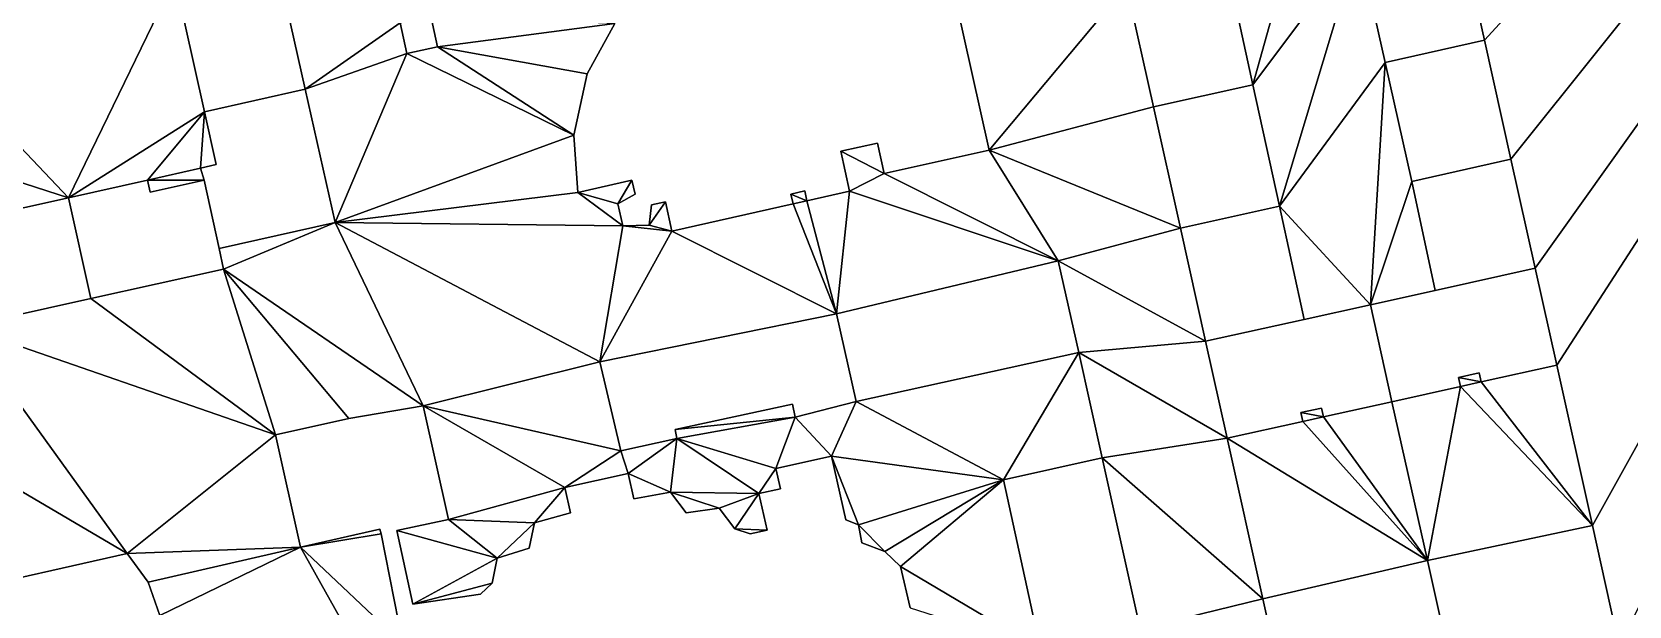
# Model space of a CAD drawing. Header units: metres. Extents: x -294 to 341, y -206 to 204.
# Drawn here: x 54.9 to 244.3, y 12.7 to 80.8 of the extents above; entities that cross this region are included whole.
import ezdxf

# ---------------------------------------------------------------- set-up
doc = ezdxf.new("R2010")
doc.units = ezdxf.units.M

msp = doc.modelspace()

# ---------------------------------------------------------------- linework, layer by layer
at = {"layer": '363100012061962'}
for points in [[(170.08, 27.69, 0), (170.08, 27.69, 6.01), (181.81, 30.28, 6.01), (181.81, 30.28, 0), (170.08, 27.69, 0)], [(170.08, 27.69, 0), (181.81, 30.28, 0), (186.3, 10, 0), (174.48, 7.57, 0), (170.08, 27.69, 0)], [(170.08, 27.69, 6.01), (174.48, 7.57, 6.01), (186.3, 10, 6.01), (181.81, 30.28, 6.01), (170.08, 27.69, 6.01)], [(181.81, 30.28, 0), (181.81, 30.28, 6.01), (186.3, 10, 6.01), (186.3, 10, 0), (181.81, 30.28, 0)], [(174.48, 7.57, 0), (174.48, 7.57, 6.01), (170.08, 27.69, 6.01), (170.08, 27.69, 0), (174.48, 7.57, 0)]]:
    msp.add_polyline3d(points, dxfattribs=at)
at = {"layer": '363100012064186'}
for points in [[(200.86, 13.56, 0), (200.86, 13.56, 13.74), (220.37, 18.12, 13.74), (220.37, 18.12, 0), (200.86, 13.56, 0)], [(223.45, 4.26, 13.74), (220.37, 18.12, 13.74), (200.86, 13.56, 13.74), (204.06, -0.78, 13.74), (214.83, 1.63, 13.74), (213.91, 5.75, 13.74), (218.1, 6.34, 13.74), (218.58, 4.19, 13.74), (219.79, 3.45, 13.74), (223.45, 4.26, 13.74)], [(219.79, 3.45, 0), (218.58, 4.19, 0), (218.1, 6.34, 0), (213.91, 5.75, 0), (214.83, 1.63, 0), (204.06, -0.78, 0), (200.86, 13.56, 0), (220.37, 18.12, 0), (223.45, 4.26, 0), (219.79, 3.45, 0)], [(204.06, -0.78, 0), (204.06, -0.78, 13.74), (200.86, 13.56, 13.74), (200.86, 13.56, 0), (204.06, -0.78, 0)]]:
    msp.add_polyline3d(points, dxfattribs=at)
at = {"layer": '363100012064322'}
for points in [[(221.27, 50.15, 13.73), (233.14, 52.79, 13.73), (230.26, 65.69, 13.73), (218.5, 63.08, 13.73), (221.27, 50.15, 13.73)], [(221.27, 50.15, 0), (218.5, 63.08, 0), (230.26, 65.69, 0), (233.14, 52.79, 0), (221.27, 50.15, 0)], [(230.26, 65.69, 0), (230.26, 65.69, 13.73), (233.14, 52.79, 13.73), (233.14, 52.79, 0), (230.26, 65.69, 0)], [(221.27, 50.15, 0), (221.27, 50.15, 13.73), (218.5, 63.08, 13.73), (218.5, 63.08, 0), (221.27, 50.15, 0)]]:
    msp.add_polyline3d(points, dxfattribs=at)
at = {"layer": '363100012065095'}
for points in [[(122.25, 41.66, 0), (122.25, 41.66, 10.88), (150.31, 47.37, 10.88), (150.31, 47.37, 0), (122.25, 41.66, 0)], [(152.62, 36.96, 10.88), (150.31, 47.37, 10.88), (122.25, 41.66, 10.88), (124.74, 31.13, 10.88), (131.38, 32.58, 10.88), (131.15, 33.66, 10.88), (145.07, 36.65, 10.88), (145.39, 35.11, 10.88), (152.62, 36.96, 10.88)], [(145.07, 36.65, 0), (131.15, 33.66, 0), (131.38, 32.58, 0), (124.74, 31.13, 0), (122.25, 41.66, 0), (150.31, 47.37, 0), (152.62, 36.96, 0), (145.39, 35.11, 0), (145.07, 36.65, 0)], [(124.74, 31.13, 0), (124.74, 31.13, 10.88), (122.25, 41.66, 10.88), (122.25, 41.66, 0), (124.74, 31.13, 0)], [(145.07, 36.65, 0), (145.07, 36.65, 10.88), (131.15, 33.66, 10.88), (131.15, 33.66, 0), (145.07, 36.65, 0)], [(145.39, 35.11, 0), (145.39, 35.11, 10.88), (145.07, 36.65, 10.88), (145.07, 36.65, 0), (145.39, 35.11, 0)], [(152.62, 36.96, 0), (152.62, 36.96, 10.88), (145.39, 35.11, 10.88), (145.39, 35.11, 0), (152.62, 36.96, 0)], [(131.38, 32.58, 0), (131.38, 32.58, 10.88), (124.74, 31.13, 10.88), (124.74, 31.13, 0), (131.38, 32.58, 0)], [(131.15, 33.66, 0), (131.15, 33.66, 10.88), (131.38, 32.58, 10.88), (131.38, 32.58, 0), (131.15, 33.66, 0)]]:
    msp.add_polyline3d(points, dxfattribs=at)
at = {"layer": '363100012065254'}
for points in [[(59.23, 61.14, 11.43), (68.61, 63.23, 11.43), (68.61, 63.23, 0), (59.23, 61.14, 0), (59.23, 61.14, 11.43)], [(75.31, 63.2, 0), (77.08, 55.1, 0), (77.63, 52.68, 0), (61.89, 49.18, 0), (59.23, 61.14, 0), (68.61, 63.23, 0), (68.93, 61.78, 0), (75.31, 63.2, 0)], [(59.23, 61.14, 11.43), (61.89, 49.18, 11.43), (77.63, 52.68, 11.43), (77.08, 55.1, 11.43), (75.31, 63.2, 11.43), (68.93, 61.78, 11.43), (68.61, 63.23, 11.43), (59.23, 61.14, 11.43)], [(68.61, 63.23, 0), (68.61, 63.23, 11.43), (68.93, 61.78, 11.43), (68.93, 61.78, 0), (68.61, 63.23, 0)], [(75.31, 63.2, 0), (68.93, 61.78, 0), (68.93, 61.78, 11.43), (75.31, 63.2, 11.43), (75.31, 63.2, 0)], [(75.31, 63.2, 11.43), (77.08, 55.1, 11.43), (77.08, 55.1, 11.37), (75.31, 63.2, 11.37), (75.31, 63.2, 11.43)], [(61.89, 49.18, 11.4), (61.89, 49.18, 11.43), (59.23, 61.14, 11.43), (59.23, 61.14, 11.4), (61.89, 49.18, 11.4)], [(77.08, 55.1, 0), (77.08, 55.1, 11.37), (77.08, 55.1, 11.43), (77.63, 52.68, 11.43), (77.63, 52.68, 0), (77.08, 55.1, 0)], [(77.63, 52.68, 11.43), (61.89, 49.18, 11.43), (61.89, 49.18, 0), (77.63, 52.68, 0), (77.63, 52.68, 11.43)]]:
    msp.add_polyline3d(points, dxfattribs=at)
at = {"layer": '363100012067382'}
for points in [[(212.21, 91.29, 13.73), (215.35, 77.18, 13.73), (227.12, 79.8, 13.73), (223.97, 93.91, 13.73), (212.21, 91.29, 13.73)], [(212.21, 91.29, 0), (223.97, 93.91, 0), (227.12, 79.8, 0), (215.35, 77.18, 0), (212.21, 91.29, 0)], [(223.97, 93.91, 0), (223.97, 93.91, 13.73), (227.12, 79.8, 13.73), (227.12, 79.8, 0), (223.97, 93.91, 0)], [(212.21, 91.29, 0), (215.35, 77.18, 0), (215.35, 77.18, 13.73), (212.21, 91.29, 13.73), (212.21, 91.29, 0)]]:
    msp.add_polyline3d(points, dxfattribs=at)
at = {"layer": '363100012068259'}
for points in [[(176.6, 53.67, 14.56), (150.31, 47.37, 14.56), (152.62, 36.96, 14.56), (179.03, 42.8, 14.56), (176.6, 53.67, 14.56)], [(176.6, 53.67, 0), (179.03, 42.8, 0), (152.62, 36.96, 0), (150.31, 47.37, 0), (176.6, 53.67, 0)], [(150.31, 47.37, 14.56), (176.6, 53.67, 14.56), (176.6, 53.67, 0), (150.31, 47.37, 0), (150.31, 47.37, 14.56)], [(176.6, 53.67, 0), (176.6, 53.67, 14.56), (179.03, 42.8, 14.56), (179.03, 42.8, 0), (176.6, 53.67, 0)], [(152.62, 36.96, 10.88), (152.62, 36.96, 14.56), (150.31, 47.37, 14.56), (150.31, 47.37, 10.88), (152.62, 36.96, 10.88)], [(179.03, 42.8, 14.56), (152.62, 36.96, 14.56), (152.62, 36.96, 0), (179.03, 42.8, 0), (179.03, 42.8, 14.56)]]:
    msp.add_polyline3d(points, dxfattribs=at)
at = {"layer": '363100012071904'}
for points in [[(220.37, 18.12, 13.76), (239.92, 22.27, 13.76), (239.92, 22.27, 0), (220.37, 18.12, 0), (220.37, 18.12, 13.76)], [(231.48, 9.69, 0), (227.43, 8.44, 0), (227.91, 6.28, 0), (227.13, 5.09, 0), (223.45, 4.26, 0), (220.37, 18.12, 0), (239.92, 22.27, 0), (243.11, 7.93, 0), (232.41, 5.54, 0), (231.48, 9.69, 0)], [(227.43, 8.44, 13.76), (231.48, 9.69, 13.76), (232.41, 5.54, 13.76), (243.11, 7.93, 13.76), (239.92, 22.27, 13.76), (220.37, 18.12, 13.76), (223.45, 4.26, 13.76), (227.13, 5.09, 13.76), (227.91, 6.28, 13.76), (227.43, 8.44, 13.76)], [(239.92, 22.27, 0), (239.92, 22.27, 13.76), (243.11, 7.93, 13.76), (243.11, 7.93, 0), (239.92, 22.27, 0)], [(223.45, 4.26, 13.74), (223.45, 4.26, 13.76), (220.37, 18.12, 13.76), (220.37, 18.12, 13.74), (223.45, 4.26, 13.74)]]:
    msp.add_polyline3d(points, dxfattribs=at)
at = {"layer": '363100012079617'}
for points in [[(77.11, -1.81, 8.1), (75.81, 1.84, 8.1), (73.28, 5.39, 8.1), (66.72, 3.91, 8.1), (65.27, 10.5, 8.1), (70.08, 11.59, 8.1), (68.68, 15.56, 8.1), (66.18, 18.95, 8.1), (45.46, 14.3, 8.1), (45.06, 13.06, 8.1), (44.82, 7.49, 8.1), (47, 1.63, 8.1), (48.84, -0.74, 8.1), (53.12, 0.21, 8.1), (54.66, -6.39, 8.1), (52.15, -6.95, 8.1), (53.56, -10.86, 8.1), (55.99, -14.31, 8.1), (76.66, -9.69, 8.1), (77.43, -5.58, 8.1), (77.11, -1.81, 8.1)], [(65.27, 10.5, 0), (66.72, 3.91, 0), (73.28, 5.39, 0), (75.81, 1.84, 0), (77.11, -1.81, 0), (77.43, -5.58, 0), (76.66, -9.69, 0), (55.99, -14.31, 0), (53.56, -10.86, 0), (52.15, -6.95, 0), (54.66, -6.39, 0), (53.12, 0.21, 0), (48.84, -0.74, 0), (47, 1.63, 0), (44.82, 7.49, 0), (45.06, 13.06, 0), (45.46, 14.3, 0), (66.18, 18.95, 0), (68.68, 15.56, 0), (70.08, 11.59, 0), (65.27, 10.5, 0)], [(45.46, 14.3, 0), (45.46, 14.3, 8.1), (66.18, 18.95, 8.1), (66.18, 18.95, 0), (45.46, 14.3, 0)], [(66.18, 18.95, 0), (66.18, 18.95, 8.1), (68.68, 15.56, 8.1), (68.68, 15.56, 0), (66.18, 18.95, 0)], [(68.68, 15.56, 0), (68.68, 15.56, 8.1), (70.08, 11.59, 8.1), (70.08, 11.59, 0), (68.68, 15.56, 0)]]:
    msp.add_polyline3d(points, dxfattribs=at)
at = {"layer": '363100012081508'}
for points in [[(83.74, 89.89, 11.4), (73.19, 87.43, 11.4), (71.83, 87.12, 11.4), (75.36, 71.32, 11.4), (87.31, 74, 11.4), (83.74, 89.89, 11.4)], [(71.83, 87.12, 0), (73.19, 87.43, 0), (83.74, 89.89, 0), (87.31, 74, 0), (75.36, 71.32, 0), (71.83, 87.12, 0)], [(87.31, 74, 0), (83.74, 89.89, 0), (83.74, 89.89, 11.4), (87.31, 74, 11.4), (87.31, 74, 0)], [(75.36, 71.32, 11.4), (71.83, 87.12, 11.4), (71.83, 87.12, 0), (75.36, 71.32, 0), (75.36, 71.32, 11.4)], [(87.31, 74, 11.37), (87.31, 74, 11.4), (75.36, 71.32, 11.4), (75.36, 71.32, 11.37), (87.31, 74, 11.37)]]:
    msp.add_polyline3d(points, dxfattribs=at)
at = {"layer": '363100012083125'}
for points in [[(216.15, 36.95, 0), (213.6, 48.45, 0), (221.27, 50.15, 0), (233.14, 52.79, 0), (235.7, 41.3, 0), (226.73, 39.3, 0), (226.49, 40.36, 0), (224.04, 39.81, 0), (224.27, 38.76, 0), (216.15, 36.95, 0)], [(226.73, 39.3, 13.75), (235.7, 41.3, 13.75), (233.14, 52.79, 13.75), (221.27, 50.15, 13.75), (213.6, 48.45, 13.75), (216.15, 36.95, 13.75), (224.27, 38.76, 13.75), (224.04, 39.81, 13.75), (226.49, 40.36, 13.75), (226.73, 39.3, 13.75)], [(221.27, 50.15, 13.73), (221.27, 50.15, 13.75), (233.14, 52.79, 13.75), (233.14, 52.79, 13.73), (221.27, 50.15, 13.73)], [(233.14, 52.79, 13.75), (235.7, 41.3, 13.75), (235.7, 41.3, 0), (233.14, 52.79, 0), (233.14, 52.79, 13.75)], [(213.6, 48.45, 0), (213.6, 48.45, 13.75), (221.27, 50.15, 13.75), (221.27, 50.15, 13.73), (221.27, 50.15, 0), (213.6, 48.45, 0)], [(216.15, 36.95, 13.71), (216.15, 36.95, 13.75), (213.6, 48.45, 13.75), (213.6, 48.45, 13.71), (216.15, 36.95, 13.71)], [(226.49, 40.36, 0), (226.49, 40.36, 13.75), (224.04, 39.81, 13.75), (224.04, 39.81, 0), (226.49, 40.36, 0)], [(224.04, 39.81, 0), (224.04, 39.81, 13.75), (224.27, 38.76, 13.75), (224.27, 38.76, 0), (224.04, 39.81, 0)], [(226.73, 39.3, 0), (226.73, 39.3, 13.75), (226.49, 40.36, 13.75), (226.49, 40.36, 0), (226.73, 39.3, 0)], [(235.7, 41.3, 0), (235.7, 41.3, 13.75), (226.73, 39.3, 13.75), (226.73, 39.3, 0), (235.7, 41.3, 0)], [(216.15, 36.95, 0), (224.27, 38.76, 0), (224.27, 38.76, 13.75), (216.15, 36.95, 13.75), (216.15, 36.95, 0)]]:
    msp.add_polyline3d(points, dxfattribs=at)
at = {"layer": '363100012085606'}
for points in [[(215.35, 77.18, 0), (227.12, 79.8, 0), (230.26, 65.69, 0), (218.5, 63.08, 0), (215.35, 77.18, 0)], [(215.35, 77.18, 13.74), (218.5, 63.08, 13.74), (230.26, 65.69, 13.74), (227.12, 79.8, 13.74), (215.35, 77.18, 13.74)], [(215.35, 77.18, 13.73), (215.35, 77.18, 13.74), (227.12, 79.8, 13.74), (227.12, 79.8, 13.73), (215.35, 77.18, 13.73)], [(230.26, 65.69, 13.74), (230.26, 65.69, 0), (227.12, 79.8, 0), (227.12, 79.8, 13.74), (230.26, 65.69, 13.74)], [(215.35, 77.18, 0), (218.5, 63.08, 0), (218.5, 63.08, 13.74), (215.35, 77.18, 13.74), (215.35, 77.18, 0)], [(230.26, 65.69, 13.73), (230.26, 65.69, 13.74), (218.5, 63.08, 13.74), (218.5, 63.08, 13.73), (230.26, 65.69, 13.73)]]:
    msp.add_polyline3d(points, dxfattribs=at)
at = {"layer": '363100012089164'}
for points in [[(194.05, 44.11, 13.64), (205.74, 46.7, 13.64), (202.82, 60.13, 13.64), (191.07, 57.53, 13.64), (194.05, 44.11, 13.64)], [(194.05, 44.11, 0), (191.07, 57.53, 0), (202.82, 60.13, 0), (205.74, 46.7, 0), (194.05, 44.11, 0)], [(202.82, 60.13, 0), (202.82, 60.13, 13.64), (205.74, 46.7, 13.64), (205.74, 46.7, 0), (202.82, 60.13, 0)], [(194.05, 44.11, 0), (194.05, 44.11, 13.64), (191.07, 57.53, 13.64), (191.07, 57.53, 0), (194.05, 44.11, 0)]]:
    msp.add_polyline3d(points, dxfattribs=at)
at = {"layer": '363100012095474'}
for points in [[(162.4, 93.72, 0), (168.41, 66.78, 0), (155.95, 64.02, 0), (155.15, 67.62, 0), (150.8, 66.66, 0), (151.85, 61.9, 0), (146.79, 60.76, 0), (146.53, 61.94, 0), (144.89, 61.57, 0), (145.15, 60.4, 0), (130.79, 57.19, 0), (130.02, 60.66, 0), (128.38, 60.29, 0), (128.1, 57.88, 0), (124.95, 57.8, 0), (124.36, 60.4, 0), (126.41, 61.56, 0), (126.03, 63.21, 0), (119.64, 61.76, 0), (119.14, 68.56, 0), (120.74, 75.82, 0), (124.03, 81.79, 0)], [(128.38, 60.29, 7.97), (130.02, 60.66, 7.97), (130.79, 57.19, 7.97), (145.15, 60.4, 7.97), (144.89, 61.57, 7.97), (146.53, 61.94, 7.97), (146.79, 60.76, 7.97), (151.85, 61.9, 7.97), (150.8, 66.66, 7.97), (155.15, 67.62, 7.97), (155.95, 64.02, 7.97), (168.41, 66.78, 7.97), (162.4, 93.72, 7.97)], [(162.4, 93.72, 0), (162.4, 93.72, 7.97), (168.41, 66.78, 7.97), (168.41, 66.78, 0), (162.4, 93.72, 0)], [(124.03, 81.79, 7.97), (120.74, 75.82, 7.97), (119.14, 68.56, 7.97), (119.64, 61.76, 7.97), (126.03, 63.21, 7.97), (126.41, 61.56, 7.97), (124.36, 60.4, 7.97), (124.95, 57.8, 7.97), (128.1, 57.88, 7.97), (128.38, 60.29, 7.97)], [(120.74, 75.82, 0), (120.74, 75.82, 7.97), (124.03, 81.79, 7.97), (124.03, 81.79, 0), (120.74, 75.82, 0)], [(119.14, 68.56, 0), (119.14, 68.56, 7.97), (120.74, 75.82, 7.97), (120.74, 75.82, 0), (119.14, 68.56, 0)], [(119.64, 61.76, 0), (119.64, 61.76, 7.97), (119.14, 68.56, 7.97), (119.14, 68.56, 0), (119.64, 61.76, 0)], [(155.15, 67.62, 0), (155.15, 67.62, 7.97), (150.8, 66.66, 7.97), (150.8, 66.66, 0), (155.15, 67.62, 0)], [(150.8, 66.66, 0), (150.8, 66.66, 7.97), (151.85, 61.9, 7.97), (151.85, 61.9, 0), (150.8, 66.66, 0)], [(155.95, 64.02, 0), (155.95, 64.02, 7.97), (155.15, 67.62, 7.97), (155.15, 67.62, 0), (155.95, 64.02, 0)], [(168.41, 66.78, 0), (168.41, 66.78, 7.97), (155.95, 64.02, 7.97), (155.95, 64.02, 0), (168.41, 66.78, 0)], [(126.03, 63.21, 0), (126.03, 63.21, 7.97), (119.64, 61.76, 7.97), (119.64, 61.76, 0), (126.03, 63.21, 0)], [(126.41, 61.56, 0), (126.41, 61.56, 7.97), (126.03, 63.21, 7.97), (126.03, 63.21, 0), (126.41, 61.56, 0)], [(124.36, 60.4, 0), (124.36, 60.4, 7.97), (126.41, 61.56, 7.97), (126.41, 61.56, 0), (124.36, 60.4, 0)], [(130.02, 60.66, 0), (130.02, 60.66, 7.97), (128.38, 60.29, 7.97), (128.38, 60.29, 0), (130.02, 60.66, 0)], [(130.79, 57.19, 0), (130.79, 57.19, 7.97), (130.02, 60.66, 7.97), (130.02, 60.66, 0), (130.79, 57.19, 0)], [(146.53, 61.94, 0), (146.53, 61.94, 7.97), (144.89, 61.57, 7.97), (144.89, 61.57, 0), (146.53, 61.94, 0)], [(144.89, 61.57, 0), (144.89, 61.57, 7.97), (145.15, 60.4, 7.97), (145.15, 60.4, 0), (144.89, 61.57, 0)], [(146.79, 60.76, 0), (146.79, 60.76, 7.97), (146.53, 61.94, 7.97), (146.53, 61.94, 0), (146.79, 60.76, 0)], [(151.85, 61.9, 0), (151.85, 61.9, 7.97), (146.79, 60.76, 7.97), (146.79, 60.76, 0), (151.85, 61.9, 0)], [(124.95, 57.8, 0), (124.95, 57.8, 7.97), (124.36, 60.4, 7.97), (124.36, 60.4, 0), (124.95, 57.8, 0)], [(128.38, 60.29, 0), (128.38, 60.29, 7.97), (128.1, 57.88, 7.97), (128.1, 57.88, 0), (128.38, 60.29, 0)], [(145.15, 60.4, 0), (145.15, 60.4, 7.97), (130.79, 57.19, 7.97), (130.79, 57.19, 0), (145.15, 60.4, 0)], [(128.1, 57.88, 0), (128.1, 57.88, 7.97), (124.95, 57.8, 7.97), (124.95, 57.8, 0), (128.1, 57.88, 0)]]:
    msp.add_polyline3d(points, dxfattribs=at)
at = {"layer": '363100012107591'}
for points in [[(75.36, 71.32, 0), (87.31, 74, 0), (90.86, 58.19, 0), (77.08, 55.1, 0), (75.31, 63.2, 0), (74.89, 64.64, 0), (76.76, 65.06, 0), (75.36, 71.32, 0)], [(75.36, 71.32, 11.37), (76.76, 65.06, 11.37), (74.89, 64.64, 11.37), (75.31, 63.2, 11.37), (77.08, 55.1, 11.37), (90.86, 58.19, 11.37), (87.31, 74, 11.37), (75.36, 71.32, 11.37)], [(87.31, 74, 0), (87.31, 74, 11.37), (90.86, 58.19, 11.37), (90.86, 58.19, 0), (87.31, 74, 0)], [(76.76, 65.06, 0), (76.76, 65.06, 11.37), (75.36, 71.32, 11.37), (75.36, 71.32, 0), (76.76, 65.06, 0)], [(74.89, 64.64, 0), (74.89, 64.64, 11.37), (76.76, 65.06, 11.37), (76.76, 65.06, 0), (74.89, 64.64, 0)], [(75.31, 63.2, 0), (75.31, 63.2, 11.37), (74.89, 64.64, 11.37), (74.89, 64.64, 0), (75.31, 63.2, 0)], [(90.86, 58.19, 0), (90.86, 58.19, 11.37), (77.08, 55.1, 11.37), (77.08, 55.1, 0), (90.86, 58.19, 0)]]:
    msp.add_polyline3d(points, dxfattribs=at)
at = {"layer": '363100012112138'}
for points in [[(208.03, 35.15, 0), (207.79, 36.2, 0), (205.34, 35.66, 0), (205.58, 34.6, 0), (196.6, 32.61, 0), (194.05, 44.11, 0), (205.74, 46.7, 0), (213.6, 48.45, 0), (216.15, 36.95, 0), (208.03, 35.15, 0)], [(208.03, 35.15, 13.71), (216.15, 36.95, 13.71), (213.6, 48.45, 13.71), (205.74, 46.7, 13.71), (194.05, 44.11, 13.71), (196.6, 32.61, 13.71), (205.58, 34.6, 13.71), (205.34, 35.66, 13.71), (207.79, 36.2, 13.71), (208.03, 35.15, 13.71)], [(213.6, 48.45, 0), (205.74, 46.7, 0), (205.74, 46.7, 13.64), (205.74, 46.7, 13.71), (213.6, 48.45, 13.71), (213.6, 48.45, 0)], [(205.74, 46.7, 13.64), (194.05, 44.11, 13.64), (194.05, 44.11, 13.71), (205.74, 46.7, 13.71), (205.74, 46.7, 13.64)], [(194.05, 44.11, 0), (196.6, 32.61, 0), (196.6, 32.61, 13.71), (194.05, 44.11, 13.71), (194.05, 44.11, 0)], [(207.79, 36.2, 0), (207.79, 36.2, 13.71), (205.34, 35.66, 13.71), (205.34, 35.66, 0), (207.79, 36.2, 0)], [(208.03, 35.15, 0), (208.03, 35.15, 13.71), (207.79, 36.2, 13.71), (207.79, 36.2, 0), (208.03, 35.15, 0)], [(216.15, 36.95, 0), (216.15, 36.95, 13.71), (208.03, 35.15, 13.71), (208.03, 35.15, 0), (216.15, 36.95, 0)], [(205.58, 34.6, 0), (205.58, 34.6, 13.71), (196.6, 32.61, 13.71), (196.6, 32.61, 0), (205.58, 34.6, 0)], [(205.34, 35.66, 0), (205.34, 35.66, 13.71), (205.58, 34.6, 13.71), (205.58, 34.6, 0), (205.34, 35.66, 0)]]:
    msp.add_polyline3d(points, dxfattribs=at)
at = {"layer": '363100012136492'}
for points in [[(98.89, 8.25, 0), (96.29, 21.28, 0), (96.14, 21.85, 0), (86.75, 19.71, 0), (83.78, 33.04, 0), (92.46, 34.96, 0), (101.3, 36.47, 0), (104.29, 22.99, 0), (98.18, 21.68, 0), (100.08, 12.94, 0), (108.07, 14.11, 0), (109.46, 15.42, 0), (110.08, 18.41, 0), (113.87, 19.59, 0), (114.5, 22.59, 0), (118.75, 23.77, 0), (118.08, 26.76, 0), (125.6, 28.44, 0), (126.27, 25.45, 0), (130.62, 26.21, 0), (132.46, 23.76, 0), (136.4, 24.32, 0), (138.24, 21.87, 0), (140.05, 21.28, 0), (142.07, 21.73, 0), (141.1, 26.06, 0), (143.65, 26.63, 0), (143.11, 29.02, 0), (149.69, 30.5, 0), (151.39, 22.93, 0), (152.91, 22.37, 0), (153.32, 20.21, 0), (156.02, 19.2, 0), (157.88, 17.42, 0), (159.03, 12.5, 0)], [(130.62, 26.21, 14.58), (126.27, 25.45, 14.58), (125.6, 28.44, 14.58), (118.08, 26.76, 14.58), (118.75, 23.77, 14.58), (114.5, 22.59, 14.58), (113.87, 19.59, 14.58), (110.08, 18.41, 14.58), (109.46, 15.42, 14.58), (108.07, 14.11, 14.58), (100.08, 12.94, 14.58), (98.18, 21.68, 14.58), (104.29, 22.99, 14.58), (101.3, 36.47, 14.58), (92.46, 34.96, 14.58), (83.78, 33.04, 14.58), (86.75, 19.71, 14.58), (96.14, 21.85, 14.58), (96.29, 21.28, 14.58), (98.89, 8.25, 14.58)], [(92.46, 34.96, 0), (92.46, 34.96, 14.58), (101.3, 36.47, 14.58), (101.3, 36.47, 0), (92.46, 34.96, 0)], [(101.3, 36.47, 0), (101.3, 36.47, 14.58), (104.29, 22.99, 14.58), (104.29, 22.99, 0), (101.3, 36.47, 0)], [(83.78, 33.04, 0), (83.78, 33.04, 14.58), (92.46, 34.96, 14.58), (92.46, 34.96, 0), (83.78, 33.04, 0)], [(86.75, 19.71, 0), (86.75, 19.71, 14.58), (83.78, 33.04, 14.58), (83.78, 33.04, 0), (86.75, 19.71, 0)], [(159.03, 12.5, 14.58), (157.88, 17.42, 14.58), (156.02, 19.2, 14.58), (153.32, 20.21, 14.58), (152.91, 22.37, 14.58), (151.39, 22.93, 14.58), (149.69, 30.5, 14.58), (143.11, 29.02, 14.58), (143.65, 26.63, 14.58), (141.1, 26.06, 14.58), (142.07, 21.73, 14.58), (140.05, 21.28, 14.58), (138.24, 21.87, 14.58), (136.4, 24.32, 14.58), (132.46, 23.76, 14.58), (130.62, 26.21, 14.58)], [(143.11, 29.02, 0), (143.11, 29.02, 14.58), (149.69, 30.5, 14.58), (149.69, 30.5, 0), (143.11, 29.02, 0)], [(149.69, 30.5, 0), (149.69, 30.5, 14.58), (151.39, 22.93, 14.58), (151.39, 22.93, 0), (149.69, 30.5, 0)], [(118.08, 26.76, 0), (118.08, 26.76, 14.58), (125.6, 28.44, 14.58), (125.6, 28.44, 0), (118.08, 26.76, 0)], [(125.6, 28.44, 0), (125.6, 28.44, 14.58), (126.27, 25.45, 14.58), (126.27, 25.45, 0), (125.6, 28.44, 0)], [(143.65, 26.63, 0), (143.65, 26.63, 14.58), (143.11, 29.02, 14.58), (143.11, 29.02, 0), (143.65, 26.63, 0)], [(118.75, 23.77, 0), (118.75, 23.77, 14.58), (118.08, 26.76, 14.58), (118.08, 26.76, 0), (118.75, 23.77, 0)], [(141.1, 26.06, 0), (141.1, 26.06, 14.58), (143.65, 26.63, 14.58), (143.65, 26.63, 0), (141.1, 26.06, 0)], [(126.27, 25.45, 0), (126.27, 25.45, 14.58), (130.62, 26.21, 14.58), (130.62, 26.21, 0), (126.27, 25.45, 0)], [(130.62, 26.21, 0), (130.62, 26.21, 14.58), (132.46, 23.76, 14.58), (132.46, 23.76, 0), (130.62, 26.21, 0)], [(142.07, 21.73, 0), (142.07, 21.73, 14.58), (141.1, 26.06, 14.58), (141.1, 26.06, 0), (142.07, 21.73, 0)], [(104.29, 22.99, 0), (104.29, 22.99, 14.58), (98.18, 21.68, 14.58), (98.18, 21.68, 0), (104.29, 22.99, 0)], [(114.5, 22.59, 0), (114.5, 22.59, 14.58), (118.75, 23.77, 14.58), (118.75, 23.77, 0), (114.5, 22.59, 0)], [(132.46, 23.76, 0), (132.46, 23.76, 14.58), (136.4, 24.32, 14.58), (136.4, 24.32, 0), (132.46, 23.76, 0)], [(136.4, 24.32, 0), (136.4, 24.32, 14.58), (138.24, 21.87, 14.58), (138.24, 21.87, 0), (136.4, 24.32, 0)], [(151.39, 22.93, 0), (151.39, 22.93, 14.58), (152.91, 22.37, 14.58), (152.91, 22.37, 0), (151.39, 22.93, 0)], [(96.14, 21.85, 0), (96.14, 21.85, 14.58), (86.75, 19.71, 14.58), (86.75, 19.71, 0), (96.14, 21.85, 0)], [(96.29, 21.28, 0), (96.29, 21.28, 14.58), (96.14, 21.85, 14.58), (96.14, 21.85, 0), (96.29, 21.28, 0)], [(98.89, 8.25, 0), (98.89, 8.25, 14.58), (96.29, 21.28, 14.58), (96.29, 21.28, 0), (98.89, 8.25, 0)], [(98.18, 21.68, 0), (98.18, 21.68, 14.58), (100.08, 12.94, 14.58), (100.08, 12.94, 0), (98.18, 21.68, 0)], [(113.87, 19.59, 0), (113.87, 19.59, 14.58), (114.5, 22.59, 14.58), (114.5, 22.59, 0), (113.87, 19.59, 0)], [(138.24, 21.87, 0), (138.24, 21.87, 14.58), (140.05, 21.28, 14.58), (140.05, 21.28, 0), (138.24, 21.87, 0)], [(140.05, 21.28, 0), (140.05, 21.28, 14.58), (142.07, 21.73, 14.58), (142.07, 21.73, 0), (140.05, 21.28, 0)], [(152.91, 22.37, 0), (152.91, 22.37, 14.58), (153.32, 20.21, 14.58), (153.32, 20.21, 0), (152.91, 22.37, 0)], [(110.08, 18.41, 0), (110.08, 18.41, 14.58), (113.87, 19.59, 14.58), (113.87, 19.59, 0), (110.08, 18.41, 0)], [(153.32, 20.21, 0), (153.32, 20.21, 14.58), (156.02, 19.2, 14.58), (156.02, 19.2, 0), (153.32, 20.21, 0)], [(156.02, 19.2, 0), (156.02, 19.2, 14.58), (157.88, 17.42, 14.58), (157.88, 17.42, 0), (156.02, 19.2, 0)], [(109.46, 15.42, 0), (109.46, 15.42, 14.58), (110.08, 18.41, 14.58), (110.08, 18.41, 0), (109.46, 15.42, 0)], [(157.88, 17.42, 0), (157.88, 17.42, 14.58), (159.03, 12.5, 14.58), (159.03, 12.5, 0), (157.88, 17.42, 0)], [(108.07, 14.11, 0), (108.07, 14.11, 14.58), (109.46, 15.42, 14.58), (109.46, 15.42, 0), (108.07, 14.11, 0)], [(100.08, 12.94, 0), (100.08, 12.94, 14.58), (108.07, 14.11, 14.58), (108.07, 14.11, 0), (100.08, 12.94, 0)]]:
    msp.add_polyline3d(points, dxfattribs=at)
at = {"layer": '363100012143900'}
for points in [[(43.67, 57.68, 0), (43.67, 57.68, 11.4), (59.23, 61.14, 11.4), (59.23, 61.14, 0), (43.67, 57.68, 0)], [(43.67, 57.68, 0), (59.23, 61.14, 0), (61.89, 49.18, 0), (46.79, 45.83, 0), (43.67, 57.68, 0)], [(43.67, 57.68, 11.4), (46.79, 45.83, 11.4), (61.89, 49.18, 11.4), (59.23, 61.14, 11.4), (43.67, 57.68, 11.4)], [(61.89, 49.18, 0), (61.89, 49.18, 11.4), (46.79, 45.83, 11.4), (46.79, 45.83, 0), (61.89, 49.18, 0)]]:
    msp.add_polyline3d(points, dxfattribs=at)
at = {"layer": '363100012144093'}
for points in [[(187.87, 71.9, 13.65), (187.87, 71.9, 13.68), (199.68, 74.53, 13.68), (199.68, 74.53, 13.65), (187.87, 71.9, 13.65)], [(187.87, 71.9, 13.68), (191.07, 57.53, 13.68), (202.82, 60.13, 13.68), (199.68, 74.53, 13.68), (187.87, 71.9, 13.68)], [(187.87, 71.9, 0), (199.68, 74.53, 0), (202.82, 60.13, 0), (191.07, 57.53, 0), (187.87, 71.9, 0)], [(202.82, 60.13, 0), (199.68, 74.53, 0), (199.68, 74.53, 13.68), (202.82, 60.13, 13.68), (202.82, 60.13, 0)], [(187.87, 71.9, 13.68), (187.87, 71.9, 0), (191.07, 57.53, 0), (191.07, 57.53, 13.68), (187.87, 71.9, 13.68)], [(202.82, 60.13, 13.64), (202.82, 60.13, 13.68), (191.07, 57.53, 13.68), (191.07, 57.53, 13.64), (202.82, 60.13, 13.64)]]:
    msp.add_polyline3d(points, dxfattribs=at)
at = {"layer": '363100012151504'}
for points in [[(187.87, 71.9, 0), (184.68, 86.28, 0), (196.55, 88.91, 0), (199.68, 74.53, 0), (187.87, 71.9, 0)], [(187.87, 71.9, 13.65), (199.68, 74.53, 13.65), (196.55, 88.91, 13.65), (184.68, 86.28, 13.65), (187.87, 71.9, 13.65)], [(196.55, 88.91, 0), (196.55, 88.91, 13.65), (199.68, 74.53, 13.65), (199.68, 74.53, 0), (196.55, 88.91, 0)], [(187.87, 71.9, 0), (187.87, 71.9, 13.65), (184.68, 86.28, 13.65), (184.68, 86.28, 0), (187.87, 71.9, 0)]]:
    msp.add_polyline3d(points, dxfattribs=at)
at = {"layer": '363100012218206'}
for points in [[(98.57, 81.86, 0), (102.21, 82.65, 0), (103, 79.01, 0), (99.36, 78.22, 0), (98.57, 81.86, 0)], [(98.57, 81.86, 4.11), (99.36, 78.22, 4.11), (103, 79.01, 4.11), (102.21, 82.65, 4.11), (98.57, 81.86, 4.11)], [(99.36, 78.22, 0), (99.36, 78.22, 4.11), (98.57, 81.86, 4.11), (98.57, 81.86, 0), (99.36, 78.22, 0)], [(102.21, 82.65, 0), (102.21, 82.65, 4.11), (103, 79.01, 4.11), (103, 79.01, 0), (102.21, 82.65, 0)], [(103, 79.01, 0), (103, 79.01, 4.11), (99.36, 78.22, 4.11), (99.36, 78.22, 0), (103, 79.01, 0)]]:
    msp.add_polyline3d(points, dxfattribs=at)
at = {"layer": 'GROUND'}
for points in [[(340.7, 203.7, 0), (223.97, 93.91, 0), (227.12, 79.8, 0), (340.7, 203.7, 0)], [(340.7, 203.7, 0), (227.12, 79.8, 0), (230.26, 65.69, 0), (340.7, 203.7, 0)], [(233.14, 52.79, 0), (340.7, 203.7, 0), (230.26, 65.69, 0), (233.14, 52.79, 0)], [(340.7, 203.7, 0), (233.14, 52.79, 0), (235.7, 41.3, 0), (340.7, 203.7, 0)], [(340.7, 203.7, 0), (235.7, 41.3, 0), (239.92, 22.27, 0), (340.7, 203.7, 0)], [(239.92, 22.27, 0), (243.11, 7.93, 0), (340.7, 203.7, 0), (239.92, 22.27, 0)], [(208.73, 106.9, 0), (196.55, 88.91, 0), (199.68, 74.53, 0), (208.73, 106.9, 0)], [(208.73, 106.9, 0), (199.68, 74.53, 0), (212.21, 91.29, 0), (208.73, 106.9, 0)], [(184.68, 86.28, 0), (162.4, 93.72, 0), (168.41, 66.78, 0), (184.68, 86.28, 0)], [(24.22, 72.44, 0), (59.23, 61.14, 0), (29.36, 92.67, 0), (24.22, 72.44, 0)], [(29.36, 92.67, 0), (59.23, 61.14, 0), (71.83, 87.12, 0), (29.36, 92.67, 0)], [(202.82, 60.13, 0), (212.21, 91.29, 0), (199.68, 74.53, 0), (202.82, 60.13, 0)], [(215.35, 77.18, 0), (212.21, 91.29, 0), (202.82, 60.13, 0), (215.35, 77.18, 0)], [(87.31, 74, 0), (98.57, 81.86, 0), (83.74, 89.89, 0), (87.31, 74, 0)], [(59.23, 61.14, 0), (75.36, 71.32, 0), (71.83, 87.12, 0), (59.23, 61.14, 0)], [(168.41, 66.78, 0), (187.87, 71.9, 0), (184.68, 86.28, 0), (168.41, 66.78, 0)], [(87.31, 74, 0), (99.36, 78.22, 0), (98.57, 81.86, 0), (87.31, 74, 0)], [(124.03, 81.79, 0), (102.21, 82.65, 0), (103, 79.01, 0), (124.03, 81.79, 0)], [(124.03, 81.79, 0), (103, 79.01, 0), (120.74, 75.82, 0), (124.03, 81.79, 0)], [(87.31, 74, 0), (90.86, 58.19, 0), (99.36, 78.22, 0), (87.31, 74, 0)], [(99.36, 78.22, 0), (90.86, 58.19, 0), (119.14, 68.56, 0), (99.36, 78.22, 0)], [(119.14, 68.56, 0), (103, 79.01, 0), (99.36, 78.22, 0), (119.14, 68.56, 0)], [(120.74, 75.82, 0), (103, 79.01, 0), (119.14, 68.56, 0), (120.74, 75.82, 0)], [(202.82, 60.13, 0), (213.6, 48.45, 0), (215.35, 77.18, 0), (202.82, 60.13, 0)], [(213.6, 48.45, 0), (218.5, 63.08, 0), (215.35, 77.18, 0), (213.6, 48.45, 0)], [(43.67, 57.68, 0), (59.23, 61.14, 0), (24.22, 72.44, 0), (43.67, 57.68, 0)], [(68.61, 63.23, 0), (75.36, 71.32, 0), (59.23, 61.14, 0), (68.61, 63.23, 0)], [(74.89, 64.64, 0), (75.36, 71.32, 0), (68.61, 63.23, 0), (74.89, 64.64, 0)], [(74.89, 64.64, 0), (76.76, 65.06, 0), (75.36, 71.32, 0), (74.89, 64.64, 0)], [(168.41, 66.78, 0), (191.07, 57.53, 0), (187.87, 71.9, 0), (168.41, 66.78, 0)], [(119.64, 61.76, 0), (119.14, 68.56, 0), (90.86, 58.19, 0), (119.64, 61.76, 0)], [(150.8, 66.66, 0), (155.95, 64.02, 0), (155.15, 67.62, 0), (150.8, 66.66, 0)], [(150.8, 66.66, 0), (151.85, 61.9, 0), (155.95, 64.02, 0), (150.8, 66.66, 0)], [(176.6, 53.67, 0), (168.41, 66.78, 0), (155.95, 64.02, 0), (176.6, 53.67, 0)], [(191.07, 57.53, 0), (168.41, 66.78, 0), (176.6, 53.67, 0), (191.07, 57.53, 0)], [(68.61, 63.23, 0), (75.31, 63.2, 0), (74.89, 64.64, 0), (68.61, 63.23, 0)], [(75.31, 63.2, 0), (68.61, 63.23, 0), (68.93, 61.78, 0), (75.31, 63.2, 0)], [(126.03, 63.21, 0), (119.64, 61.76, 0), (124.36, 60.4, 0), (126.03, 63.21, 0)], [(124.36, 60.4, 0), (126.41, 61.56, 0), (126.03, 63.21, 0), (124.36, 60.4, 0)], [(155.95, 64.02, 0), (151.85, 61.9, 0), (176.6, 53.67, 0), (155.95, 64.02, 0)], [(218.5, 63.08, 0), (213.6, 48.45, 0), (221.27, 50.15, 0), (218.5, 63.08, 0)], [(124.95, 57.8, 0), (119.64, 61.76, 0), (90.86, 58.19, 0), (124.95, 57.8, 0)], [(119.64, 61.76, 0), (124.95, 57.8, 0), (124.36, 60.4, 0), (119.64, 61.76, 0)], [(130.02, 60.66, 0), (128.38, 60.29, 0), (128.1, 57.88, 0), (130.02, 60.66, 0)], [(130.79, 57.19, 0), (130.02, 60.66, 0), (128.1, 57.88, 0), (130.79, 57.19, 0)], [(146.53, 61.94, 0), (144.89, 61.57, 0), (146.79, 60.76, 0), (146.53, 61.94, 0)], [(146.79, 60.76, 0), (144.89, 61.57, 0), (145.15, 60.4, 0), (146.79, 60.76, 0)], [(150.31, 47.37, 0), (146.79, 60.76, 0), (145.15, 60.4, 0), (150.31, 47.37, 0)], [(150.31, 47.37, 0), (151.85, 61.9, 0), (146.79, 60.76, 0), (150.31, 47.37, 0)], [(150.31, 47.37, 0), (176.6, 53.67, 0), (151.85, 61.9, 0), (150.31, 47.37, 0)], [(145.15, 60.4, 0), (130.79, 57.19, 0), (150.31, 47.37, 0), (145.15, 60.4, 0)], [(213.6, 48.45, 0), (202.82, 60.13, 0), (205.74, 46.7, 0), (213.6, 48.45, 0)], [(77.63, 52.68, 0), (90.86, 58.19, 0), (77.08, 55.1, 0), (77.63, 52.68, 0)], [(90.86, 58.19, 0), (77.63, 52.68, 0), (101.3, 36.47, 0), (90.86, 58.19, 0)], [(124.95, 57.8, 0), (90.86, 58.19, 0), (122.25, 41.66, 0), (124.95, 57.8, 0)], [(122.25, 41.66, 0), (90.86, 58.19, 0), (101.3, 36.47, 0), (122.25, 41.66, 0)], [(130.79, 57.19, 0), (124.95, 57.8, 0), (122.25, 41.66, 0), (130.79, 57.19, 0)], [(130.79, 57.19, 0), (122.25, 41.66, 0), (150.31, 47.37, 0), (130.79, 57.19, 0)], [(130.79, 57.19, 0), (128.1, 57.88, 0), (124.95, 57.8, 0), (130.79, 57.19, 0)], [(194.05, 44.11, 0), (191.07, 57.53, 0), (176.6, 53.67, 0), (194.05, 44.11, 0)], [(176.6, 53.67, 0), (179.03, 42.8, 0), (194.05, 44.11, 0), (176.6, 53.67, 0)], [(61.89, 49.18, 0), (83.78, 33.04, 0), (77.63, 52.68, 0), (61.89, 49.18, 0)], [(101.3, 36.47, 0), (77.63, 52.68, 0), (92.46, 34.96, 0), (101.3, 36.47, 0)], [(83.78, 33.04, 0), (92.46, 34.96, 0), (77.63, 52.68, 0), (83.78, 33.04, 0)], [(61.89, 49.18, 0), (46.79, 45.83, 0), (83.78, 33.04, 0), (61.89, 49.18, 0)], [(66.18, 18.95, 0), (46.79, 45.83, 0), (32.24, 38.92, 0), (66.18, 18.95, 0)], [(46.79, 45.83, 0), (66.18, 18.95, 0), (83.78, 33.04, 0), (46.79, 45.83, 0)], [(179.03, 42.8, 0), (196.6, 32.61, 0), (194.05, 44.11, 0), (179.03, 42.8, 0)], [(152.62, 36.96, 0), (170.08, 27.69, 0), (179.03, 42.8, 0), (152.62, 36.96, 0)], [(170.08, 27.69, 0), (181.81, 30.28, 0), (179.03, 42.8, 0), (170.08, 27.69, 0)], [(196.6, 32.61, 0), (179.03, 42.8, 0), (181.81, 30.28, 0), (196.6, 32.61, 0)], [(101.3, 36.47, 0), (124.74, 31.13, 0), (122.25, 41.66, 0), (101.3, 36.47, 0)], [(224.04, 39.81, 0), (226.73, 39.3, 0), (226.49, 40.36, 0), (224.04, 39.81, 0)], [(224.04, 39.81, 0), (224.27, 38.76, 0), (226.73, 39.3, 0), (224.04, 39.81, 0)], [(239.92, 22.27, 0), (235.7, 41.3, 0), (226.73, 39.3, 0), (239.92, 22.27, 0)], [(66.18, 18.95, 0), (32.24, 38.92, 0), (45.46, 14.3, 0), (66.18, 18.95, 0)], [(216.15, 36.95, 0), (220.37, 18.12, 0), (224.27, 38.76, 0), (216.15, 36.95, 0)], [(239.92, 22.27, 0), (224.27, 38.76, 0), (220.37, 18.12, 0), (239.92, 22.27, 0)], [(224.27, 38.76, 0), (239.92, 22.27, 0), (226.73, 39.3, 0), (224.27, 38.76, 0)], [(104.29, 22.99, 0), (118.08, 26.76, 0), (101.3, 36.47, 0), (104.29, 22.99, 0)], [(101.3, 36.47, 0), (118.08, 26.76, 0), (124.74, 31.13, 0), (101.3, 36.47, 0)], [(145.39, 35.11, 0), (145.07, 36.65, 0), (131.15, 33.66, 0), (145.39, 35.11, 0)], [(149.69, 30.5, 0), (152.62, 36.96, 0), (145.39, 35.11, 0), (149.69, 30.5, 0)], [(149.69, 30.5, 0), (170.08, 27.69, 0), (152.62, 36.96, 0), (149.69, 30.5, 0)], [(208.03, 35.15, 0), (207.79, 36.2, 0), (205.34, 35.66, 0), (208.03, 35.15, 0)], [(220.37, 18.12, 0), (216.15, 36.95, 0), (208.03, 35.15, 0), (220.37, 18.12, 0)], [(131.38, 32.58, 0), (145.39, 35.11, 0), (131.15, 33.66, 0), (131.38, 32.58, 0)], [(131.38, 32.58, 0), (143.11, 29.02, 0), (145.39, 35.11, 0), (131.38, 32.58, 0)], [(143.11, 29.02, 0), (149.69, 30.5, 0), (145.39, 35.11, 0), (143.11, 29.02, 0)], [(196.6, 32.61, 0), (220.37, 18.12, 0), (205.58, 34.6, 0), (196.6, 32.61, 0)], [(205.58, 34.6, 0), (208.03, 35.15, 0), (205.34, 35.66, 0), (205.58, 34.6, 0)], [(220.37, 18.12, 0), (208.03, 35.15, 0), (205.58, 34.6, 0), (220.37, 18.12, 0)], [(83.78, 33.04, 0), (66.18, 18.95, 0), (86.75, 19.71, 0), (83.78, 33.04, 0)], [(131.38, 32.58, 0), (124.74, 31.13, 0), (125.6, 28.44, 0), (131.38, 32.58, 0)], [(125.6, 28.44, 0), (130.62, 26.21, 0), (131.38, 32.58, 0), (125.6, 28.44, 0)], [(131.38, 32.58, 0), (130.62, 26.21, 0), (141.1, 26.06, 0), (131.38, 32.58, 0)], [(141.1, 26.06, 0), (143.11, 29.02, 0), (131.38, 32.58, 0), (141.1, 26.06, 0)], [(200.86, 13.56, 0), (196.6, 32.61, 0), (181.81, 30.28, 0), (200.86, 13.56, 0)], [(220.37, 18.12, 0), (196.6, 32.61, 0), (200.86, 13.56, 0), (220.37, 18.12, 0)], [(125.6, 28.44, 0), (124.74, 31.13, 0), (118.08, 26.76, 0), (125.6, 28.44, 0)], [(152.91, 22.37, 0), (149.69, 30.5, 0), (151.39, 22.93, 0), (152.91, 22.37, 0)], [(149.69, 30.5, 0), (152.91, 22.37, 0), (170.08, 27.69, 0), (149.69, 30.5, 0)], [(130.62, 26.21, 0), (125.6, 28.44, 0), (126.27, 25.45, 0), (130.62, 26.21, 0)], [(143.11, 29.02, 0), (141.1, 26.06, 0), (143.65, 26.63, 0), (143.11, 29.02, 0)], [(181.81, 30.28, 0), (186.3, 10, 0), (200.86, 13.56, 0), (181.81, 30.28, 0)], [(114.5, 22.59, 0), (118.08, 26.76, 0), (104.29, 22.99, 0), (114.5, 22.59, 0)], [(118.08, 26.76, 0), (114.5, 22.59, 0), (118.75, 23.77, 0), (118.08, 26.76, 0)], [(156.02, 19.2, 0), (170.08, 27.69, 0), (152.91, 22.37, 0), (156.02, 19.2, 0)], [(157.88, 17.42, 0), (170.08, 27.69, 0), (156.02, 19.2, 0), (157.88, 17.42, 0)], [(174.48, 7.57, 0), (170.08, 27.69, 0), (157.88, 17.42, 0), (174.48, 7.57, 0)], [(136.4, 24.32, 0), (130.62, 26.21, 0), (132.46, 23.76, 0), (136.4, 24.32, 0)], [(141.1, 26.06, 0), (130.62, 26.21, 0), (136.4, 24.32, 0), (141.1, 26.06, 0)], [(138.24, 21.87, 0), (141.1, 26.06, 0), (136.4, 24.32, 0), (138.24, 21.87, 0)], [(142.07, 21.73, 0), (141.1, 26.06, 0), (138.24, 21.87, 0), (142.07, 21.73, 0)], [(98.18, 21.68, 0), (110.08, 18.41, 0), (104.29, 22.99, 0), (98.18, 21.68, 0)], [(110.08, 18.41, 0), (114.5, 22.59, 0), (104.29, 22.99, 0), (110.08, 18.41, 0)], [(96.29, 21.28, 0), (96.14, 21.85, 0), (86.75, 19.71, 0), (96.29, 21.28, 0)], [(98.89, 8.25, 0), (96.29, 21.28, 0), (86.75, 19.71, 0), (98.89, 8.25, 0)], [(100.08, 12.94, 0), (110.08, 18.41, 0), (98.18, 21.68, 0), (100.08, 12.94, 0)], [(110.08, 18.41, 0), (113.87, 19.59, 0), (114.5, 22.59, 0), (110.08, 18.41, 0)], [(142.07, 21.73, 0), (138.24, 21.87, 0), (140.05, 21.28, 0), (142.07, 21.73, 0)], [(156.02, 19.2, 0), (152.91, 22.37, 0), (153.32, 20.21, 0), (156.02, 19.2, 0)], [(68.68, 15.56, 0), (86.75, 19.71, 0), (66.18, 18.95, 0), (68.68, 15.56, 0)], [(68.68, 15.56, 0), (70.08, 11.59, 0), (86.75, 19.71, 0), (68.68, 15.56, 0)], [(70.08, 11.59, 0), (93.78, 7.14, 0), (86.75, 19.71, 0), (70.08, 11.59, 0)], [(93.78, 7.14, 0), (98.89, 8.25, 0), (86.75, 19.71, 0), (93.78, 7.14, 0)], [(100.08, 12.94, 0), (109.46, 15.42, 0), (110.08, 18.41, 0), (100.08, 12.94, 0)], [(159.03, 12.5, 0), (174.48, 7.57, 0), (157.88, 17.42, 0), (159.03, 12.5, 0)], [(108.07, 14.11, 0), (109.46, 15.42, 0), (100.08, 12.94, 0), (108.07, 14.11, 0)], [(200.86, 13.56, 0), (186.3, 10, 0), (204.06, -0.78, 0), (200.86, 13.56, 0)]]:
    msp.add_polyline3d(points, dxfattribs=at)

doc.saveas('drawing.dxf')
